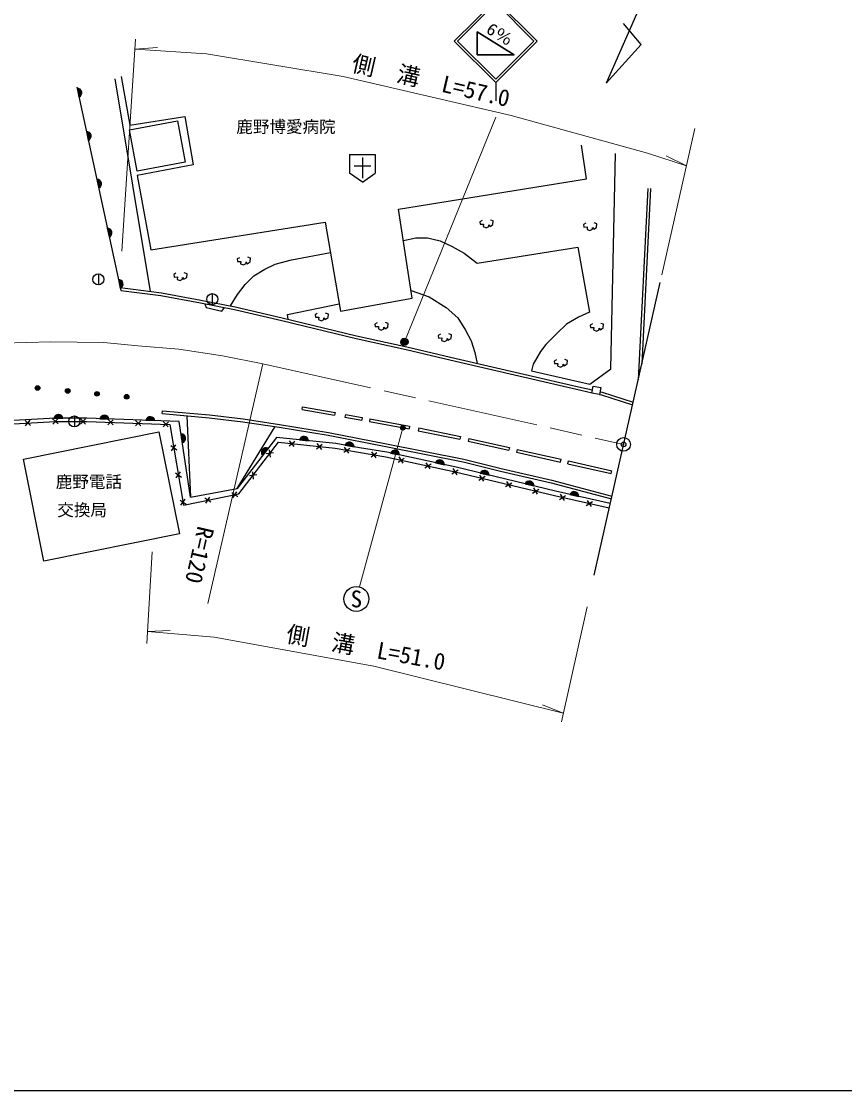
# Model space of a CAD drawing. Units: millimetres, scale not verified. Extents: x 40000 to 680000, y 20000 to 380000.
# Drawn here: x 274266 to 363711, y 205000 to 321121 of the extents above; entities that cross this region are included whole.
import ezdxf
from ezdxf.enums import TextEntityAlignment as Align

# ---------------------------------------------------------------- set-up
doc = ezdxf.new("R2010")
doc.units = ezdxf.units.MM
doc.header["$LTSCALE"] = 1000
doc.header["$PDMODE"] = 32
doc.header["$PDSIZE"] = 500
doc.linetypes.add('CHAIN', pattern=[18.5, 12, -1.5, 3.5, -1.5])
for name, color, linetype, lineweight in [('M-BGD', 7, 'Continuous', 25), ('M-BGD-EXST', 7, 'Continuous', 25), ('M-BMK', 2, 'CHAIN', 13), ('M-BMK-OTRS', 5, 'Continuous', 25), ('M-BMK-SRVR', 3, 'Continuous', 25), ('M-STR-HTXT', 7, 'Continuous', 13), ('M-STR-STRC', 7, 'Continuous', 25), ('M-TTL-BAND', 7, 'Continuous', 25)]:
    doc.layers.add(name, color=color, linetype=linetype, lineweight=lineweight)
doc.layers.add('M-BMK-HTXT', color=7, linetype='Continuous')
doc.layers.add('M-OTRS', color=6, linetype='Continuous')
doc.styles.add('ＭＳ ゴシック', font='')
doc.styles.get('ＭＳ ゴシック').set_extended_font_data('MS Gothic')

msp = doc.modelspace()

# ---------------------------------------------------------------- hatches: boundary and pattern name
at = {"layer": 'M-BGD'}
for points in [[(280317, 313864, -0.82183), (280526, 312895)], [(281330, 309171, -0.82183), (281540, 308202)], [(282456, 303959, -0.82183), (282665, 302991)], [(283598, 298672, -0.82183), (283808, 297704)], [(284803, 293095, -0.82183), (285012, 292126)], [(277798, 278025, -0.82183), (278788, 278024)], [(282797, 277972, -0.82183), (283787, 277938)], [(287794, 277800, -0.82183), (288784, 277766)], [(291626, 276321, -0.82183), (291773, 275342)], [(304477, 275681, -0.82183), (305462, 275578)], [(309440, 275092, -0.82183), (310417, 274923)], [(300465, 273967, -0.82183), (301068, 274753)], [(314367, 274243, -0.82183), (315336, 274034)], [(319255, 273188, -0.82183), (320223, 272979)], [(324128, 272071, -0.82183), (325091, 271839)], [(328989, 270901, -0.82183), (329952, 270669)], [(333855, 269753, -0.82183), (334822, 269535)]]:
    msp.add_hatch(color=256, dxfattribs=at).paths.add_polyline_path(points)
at = {"layer": 'M-BGD-EXST'}
msp.add_hatch(color=256, dxfattribs=at).paths.add_polyline_path([(315931, 277111, -1), (315492, 276872, -0.41421), (315592, 277211, -0.41421)])
at = {"layer": 'M-STR-STRC'}
msp.add_hatch(color=256, dxfattribs=at).paths.add_polyline_path([(315543, 286095, -0.41421), (315666, 286648, -0.41421), (316218, 286525, -1)])

# ---------------------------------------------------------------- linework, layer by layer
at = {"layer": 'M-BGD'}
for p, q in [((288280, 291799), (284441, 314881)), ((280290, 313987), (285063, 291892)), ((280317, 313864), (280526, 312895)), ((281330, 309171), (281540, 308202)), ((309922, 306651), (309922, 304651)), ((310422, 305451), (312222, 305451)), ((311322, 306351), (311322, 304101)), ((311322, 303651), (309922, 304651)), ((311322, 303651), (312722, 304651)), ((282456, 303959), (282665, 302991)), ((342332, 302969), (341284, 282204)), ((342632, 302954), (341671, 283920)), ((283598, 298672), (283808, 297704)), ((282628, 293706), (282628, 292506)), ((284803, 293095), (285012, 292126)), ((295013, 291554), (295013, 290354)), ((289561, 278533), (289588, 278832)), ((304764, 278959), (304816, 279255)), ((304764, 278959), (308292, 278341)), ((304816, 279255), (308344, 278637)), ((275262, 277243), (274666, 277777)), ((274698, 277211), (275232, 277807)), ((278257, 277409), (277661, 277942)), ((277694, 277376), (278227, 277972)), ((277798, 278025), (278788, 278024)), ((280021, 278273), (280021, 277073)), ((281242, 277390), (280677, 277956)), ((280677, 277389), (281244, 277954)), ((282797, 277972), (283787, 277938)), ((283666, 277307), (284252, 277853)), ((284230, 277289), (283685, 277874)), ((286665, 277202), (287250, 277748)), ((287229, 277184), (286683, 277769)), ((287794, 277800), (288784, 277766)), ((289663, 277097), (290248, 277642)), ((290227, 277079), (289681, 277664)), ((308344, 278637), (308292, 278341)), ((309472, 278432), (309418, 278137)), ((309418, 278137), (311245, 277804)), ((309472, 278432), (311298, 278100)), ((311298, 278100), (311245, 277804)), ((312142, 277946), (312089, 277651)), ((312089, 277651), (316400, 276866)), ((312142, 277946), (316453, 277161)), ((316453, 277161), (316400, 276866)), ((317436, 276963), (317376, 276669)), ((317376, 276669), (321921, 275740)), ((317436, 276963), (321981, 276034)), ((291626, 276321), (291773, 275342)), ((303354, 275012), (303976, 275516)), ((303915, 274955), (303412, 275576)), ((304477, 275681), (305462, 275578)), ((306899, 274641), (306395, 275263)), ((321981, 276034), (321921, 275740)), ((322891, 275830), (322825, 275537)), ((322825, 275537), (327237, 274538)), ((322891, 275830), (327303, 274831)), ((290492, 275053), (291145, 274591)), ((290589, 274497), (291051, 275150)), ((300465, 273967), (301068, 274753)), ((301670, 274250), (300877, 274145)), ((301328, 273801), (301222, 274594)), ((306338, 274699), (306959, 275202)), ((309293, 274323), (309947, 274784)), ((309850, 274228), (309389, 274882)), ((309440, 275092), (310417, 274923)), ((312253, 273820), (312904, 274286)), ((312810, 273730), (312345, 274380)), ((314367, 274243), (315336, 274034)), ((327303, 274831), (327237, 274538)), ((328141, 274641), (328075, 274349)), ((328075, 274349), (332849, 273268)), ((328141, 274641), (332916, 273560)), ((315187, 273265), (315859, 273699)), ((315738, 273148), (315305, 273820)), ((318119, 272632), (318791, 273066)), ((318671, 272515), (318237, 273187)), ((319255, 273188), (320223, 272979)), ((332849, 273268), (332916, 273560)), ((333648, 273088), (333714, 273380)), ((333648, 273088), (338335, 272031)), ((333714, 273380), (338401, 272323)), ((290997, 272096), (291650, 271634)), ((291094, 271540), (291556, 272193)), ((299846, 271868), (299053, 271763)), ((299504, 271419), (299399, 272212)), ((321051, 271999), (321724, 272433)), ((321603, 271882), (321170, 272554)), ((324512, 271175), (324095, 271857)), ((324128, 272071), (325091, 271839)), ((338335, 272031), (338401, 272323)), ((323963, 271306), (324646, 271723)), ((326880, 270604), (327562, 271021)), ((327429, 270473), (327011, 271155)), ((328989, 270901), (329952, 270669)), ((294293, 268788), (294737, 269454)), ((297788, 269486), (297123, 269930)), ((297235, 269374), (297680, 270040)), ((329797, 269902), (330479, 270319)), ((330346, 269771), (329928, 270453)), ((332719, 269207), (333395, 269634)), ((333270, 269084), (332843, 269760)), ((333855, 269753), (334822, 269535)), ((291503, 269139), (292156, 268677)), ((291599, 268583), (292062, 269236)), ((294846, 268900), (294181, 269344)), ((335646, 268547), (336322, 268974)), ((336196, 268424), (335769, 269100))]:
    msp.add_line(p, q, dxfattribs=at)
for points in [[(285095, 315140), (286063, 309834), (292044, 310783), (292917, 305555), (286852, 304401), (288319, 296322), (307280, 299314), (308938, 289657), (316739, 291075), (315250, 300730), (335678, 304038), (335122, 307671)], [(309922, 306651), (312722, 306651), (312722, 304651)], [(315776, 297318), (317118, 297599), (318392, 297599), (319752, 297294), (321054, 296685), (322359, 295952), (323157, 295331), (323800, 294855), (334720, 296594), (336002, 289557), (334808, 289008), (333501, 288248), (332429, 287234), (331230, 286045), (330652, 285271), (329872, 283888), (329696, 283176), (336023, 281724), (338324, 283391), (338827, 306788)], [(324317, 299504), (324080, 299369), (324122, 299098), (324478, 299106), (324453, 298843), (324766, 298716), (325046, 298860), (325046, 299038), (325182, 298852), (325496, 299055), (325529, 299445), (325224, 299547)], [(335586, 299193), (335348, 299058), (335391, 298786), (335747, 298795), (335721, 298532), (336035, 298405), (336315, 298549), (336315, 298727), (336450, 298541), (336764, 298744), (336798, 299134), (336493, 299236)], [(296990, 290214), (297734, 291476), (298572, 292535), (299505, 293481), (300734, 294226), (301858, 294767), (303631, 295211), (307842, 296039)], [(297951, 295458), (297714, 295323), (297756, 295051), (298112, 295060), (298087, 294797), (298400, 294670), (298680, 294814), (298680, 294992), (298816, 294806), (299129, 295009), (299163, 295399), (298858, 295501)], [(291054, 293762), (290817, 293626), (290859, 293355), (291216, 293363), (291190, 293101), (291504, 292974), (291784, 293118), (291784, 293296), (291919, 293109), (292233, 293313), (292267, 293702), (291962, 293804)], [(284996, 292203), (289481, 291652), (293767, 290840), (297481, 290119), (302619, 288940), (310691, 286971), (316138, 285771), (321501, 284509), (328850, 282805), (335122, 281374), (336316, 281092)], [(285063, 291892), (289434, 291355), (293710, 290545), (297419, 289826), (302550, 288648), (310623, 286678), (316072, 285479), (321433, 284217), (328783, 282512), (335054, 281082), (336271, 280795)], [(316611, 291900), (318571, 291189), (320422, 290040), (321674, 288918), (322516, 287584), (323135, 286427), (323528, 285174), (323793, 283978)], [(294187, 290453), (294351, 290037), (296057, 289650), (296345, 290034)], [(303246, 288787), (303178, 289290), (308801, 290454)], [(306410, 289399), (306172, 289264), (306215, 288993), (306571, 289001), (306546, 288739), (306859, 288611), (307139, 288755), (307139, 288933), (307275, 288747), (307588, 288950), (307622, 289340), (307317, 289442)], [(312917, 288375), (312680, 288239), (312722, 287968), (313078, 287977), (313053, 287714), (313366, 287587), (313646, 287731), (313646, 287909), (313782, 287723), (314095, 287926), (314129, 288316), (313824, 288417)], [(336308, 288283), (336071, 288147), (336113, 287876), (336469, 287884), (336444, 287622), (336758, 287495), (337037, 287639), (337037, 287817), (337173, 287630), (337487, 287834), (337521, 288223), (337215, 288325)], [(319787, 287136), (319549, 287001), (319592, 286730), (319948, 286738), (319922, 286475), (320236, 286348), (320516, 286492), (320516, 286670), (320651, 286484), (320965, 286687), (320999, 287077), (320694, 287179)], [(332391, 284367), (332153, 284231), (332196, 283960), (332552, 283969), (332527, 283706), (332840, 283579), (333120, 283723), (333120, 283901), (333256, 283715), (333569, 283918), (333603, 284308), (333298, 284409)], [(337092, 280600), (337287, 280554), (340670, 279483)], [(337138, 280898), (337366, 280844), (340736, 279776)], [(289588, 278832), (294706, 278379), (298366, 277942), (302318, 277359), (307638, 276467), (313931, 275255), (322336, 273592), (326400, 272565), (331882, 271282), (338434, 269568)], [(292657, 269464), (291422, 277676), (281376, 278021), (277970, 278025), (270110, 277591), (263312, 277280)], [(268499, 261932), (267632, 263622), (266504, 266829), (263764, 276950), (270128, 277241), (277979, 277675), (281370, 277671), (290386, 277355), (291882, 268597), (297905, 269796), (302208, 275417), (308373, 274769), (310912, 274330), (313866, 273840), (321404, 272213), (332201, 269614), (338142, 268274)], [(289561, 278533), (294675, 278080), (298327, 277644), (302271, 277063), (307585, 276171), (313874, 274961), (322270, 273299), (326329, 272274), (331810, 270991), (338368, 269275)], [(292249, 278295), (292657, 269464), (297722, 270394), (301831, 277128)], [(338252, 268762), (332314, 270101), (321515, 272700), (313960, 274331), (310996, 274823), (308442, 275265), (301982, 275943), (297722, 270394)]]:
    msp.add_lwpolyline(points, dxfattribs=at)
for points in [[(286013, 309351), (291242, 310328), (292080, 305840), (286851, 304864)], [(336379, 281504), (337211, 281378), (337092, 280600), (336260, 280727)], [(274483, 273561), (289197, 276530), (291429, 265470), (276714, 262501)]]:
    msp.add_lwpolyline(points, close=True, dxfattribs=at)
for centre in [(282628, 293106), (295013, 290954), (280021, 277673)]:
    msp.add_circle(centre, 600, dxfattribs=at)
for centre, start, end in [((280326, 313359), 293.36047, 91.01866), ((281339, 308666), 293.36047, 91.01866), ((282465, 303455), 293.36047, 91.01866), ((283607, 298167), 293.36047, 91.01866), ((284812, 292590), 293.36047, 91.01866), ((278293, 277927), 11.1027, 168.76089), ((283288, 277857), 9.20148, 166.85967), ((288286, 277686), 9.20148, 166.85967), ((291603, 275817), 289.72038, 87.37857), ((304959, 275532), 5.17445, 162.83264), ((309912, 274911), 1.34514, 159.00333), ((300844, 274301), 63.65746, 221.31565), ((314831, 274043), 358.99176, 156.64995), ((319718, 272988), 358.99176, 156.64995), ((324587, 271860), 357.63627, 155.29446), ((329448, 270690), 357.63627, 155.29446), ((334317, 269549), 358.46188, 156.12007)]:
    msp.add_arc(centre, 505, start, end, dxfattribs=at)
at = {"layer": 'M-BGD-EXST'}
for centre, radius in [((315711, 276992), 250), ((310663, 258398), 1350)]:
    msp.add_circle(centre, radius, dxfattribs=at)
at = {"layer": 'M-BMK'}
msp.add_lwpolyline([(154091, 259402), (251186, 283653), (258157, 284875), (262665, 285499), (267334, 285960), (272302, 286189), (277434, 286321), (283220, 286233), (286929, 285902), (291364, 285538), (296132, 284810), (300499, 283942), (339700, 275183)], dxfattribs=at)
at = {"layer": 'M-BMK-OTRS'}
msp.add_line((336498, 260983), (343667, 292773), dxfattribs=at)
at = {"layer": 'M-BMK-SRVR'}
for p, q in [((351033, 344670), (337811, 314403)), ((341616, 318602), (339697, 320909)), ((337811, 314403), (341616, 318602))]:
    msp.add_line(p, q, dxfattribs=at)
msp.add_circle((339700, 275183), 750, dxfattribs=at)
at = {"layer": 'M-OTRS'}
msp.add_point((339700, 275183), dxfattribs=at)
at = {"layer": 'M-STR-HTXT'}
for p, q in [((285183, 296155), (286669, 319195)), ((286599, 318101), (289047, 318282)), ((315881, 286310), (325813, 310728)), ((347438, 309491), (343855, 293606)), ((346524, 305440), (344315, 306512)), ((294526, 257898), (300499, 283942)), ((315711, 276992), (311017, 259701)), ((288462, 263517), (287891, 253553)), ((335729, 257535), (332944, 245055)), ((287966, 254851), (290417, 254985)), ((333149, 245975), (330872, 246891))]:
    msp.add_line(p, q, dxfattribs=at)
for points in [[(286599, 318101), (294378, 317589), (309216, 315130), (327494, 310906), (342278, 306810), (346524, 305440)], [(287966, 254851), (295196, 254235), (312547, 251079), (333149, 245975)]]:
    msp.add_lwpolyline(points, dxfattribs=at)
at = {"layer": 'M-STR-STRC'}
for p, q in [((321299, 318977), (325799, 323477)), ((321652, 318977), (325799, 323123)), ((330299, 318976), (325799, 323477)), ((329945, 318976), (325799, 323123)), ((323798, 319976), (323798, 317476)), ((327798, 317476), (323798, 319976)), ((321299, 318977), (325799, 314476)), ((321652, 318977), (325799, 314830)), ((325799, 314830), (329945, 318976)), ((325799, 314476), (330299, 318976)), ((323798, 317476), (327798, 317476)), ((325799, 314476), (325799, 312476))]:
    msp.add_line(p, q, dxfattribs=at)
msp.add_lwpolyline([(323798, 319976), (327798, 317476), (323798, 317476)], close=True, dxfattribs=at)
for centre, radius in [((315881, 286310), 400), ((276024, 281304), 250), ((276024, 281304), 204), ((276024, 281304), 159), ((276024, 281304), 114), ((276024, 281304), 68.2), ((276024, 281304), 22.7), ((279304, 280991), 250), ((279304, 280991), 204), ((279304, 280991), 159), ((279304, 280991), 114), ((279304, 280991), 68.2), ((279304, 280991), 22.7), ((282486, 280670), 250), ((282486, 280670), 204), ((282486, 280670), 159), ((282486, 280670), 114), ((282486, 280670), 68.2), ((282486, 280670), 22.7), ((285704, 280354), 250), ((285704, 280354), 204), ((285704, 280354), 159), ((285704, 280354), 114), ((285704, 280354), 68.2), ((285704, 280354), 22.7)]:
    msp.add_circle(centre, radius, dxfattribs=at)
at = {"layer": 'M-TTL-BAND'}
msp.add_line((40000, 205000), (579000, 205000), dxfattribs=at)

# ---------------------------------------------------------------- texts
at = {"layer": 'M-BGD-EXST', "style": 'ＭＳ ゴシック'}
msp.add_text('S', height=1833, dxfattribs=at).set_placement((310663, 258398), align=Align.MIDDLE_CENTER)
at = {"layer": 'M-BMK-HTXT', "style": 'ＭＳ ゴシック'}
for s, p in [('鹿野博愛病院', (297609, 308629)), ('鹿野電話', (277998, 270069)), ('交換局', (278167, 267006))]:
    msp.add_text(s, height=1320, dxfattribs=at).set_placement(p, align=Align.BOTTOM_LEFT)
at = {"layer": 'M-STR-HTXT', "style": 'ＭＳ ゴシック'}
for s, rotation, p in [('側\u3000溝\u3000L=57.0', 346.989, (318445, 313247)), ('R=120', 257.082, (292206, 263489)), ('側\u3000溝\u3000L=51.0', 349.692, (311441, 251648))]:
    msp.add_text(s, height=1833, rotation=rotation, dxfattribs=at).set_placement(p, align=Align.BOTTOM_CENTER)
at = {"layer": 'M-STR-STRC', "style": 'ＭＳ ゴシック', "width": 1.1}
msp.add_text('6％', height=1320, rotation=327.995, dxfattribs=at).set_placement((324427, 319612), align=Align.BOTTOM_LEFT)

doc.saveas('drawing.dxf')
